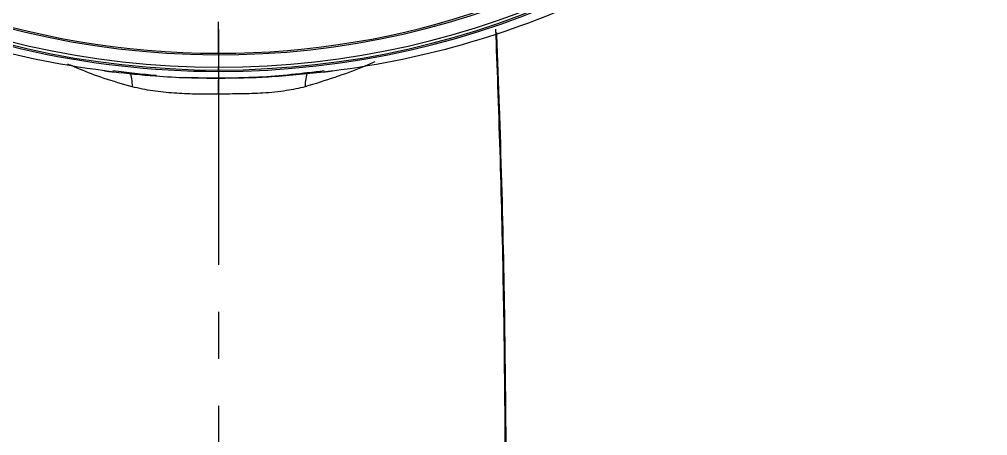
# Model space of a CAD drawing. Extents: x 0 to 1128, y 0 to 827.
# Drawn here: x 426.5 to 477.9, y 493.2 to 515.3 of the extents above; entities that cross this region are included whole.
import ezdxf

# ---------------------------------------------------------------- set-up
doc = ezdxf.new("R2010")
doc.units = 0
doc.header["$LTSCALE"] = 10
doc.header["$MEASUREMENT"] = 0
doc.linetypes.add('CENTER', pattern=[2, 1.25, -0.25, 0.25, -0.25])
doc.layers.add('1', color=7, linetype='CONTINUOUS')

msp = doc.modelspace()

# ---------------------------------------------------------------- linework, layer by layer
at = {"layer": '1', "color": 7, "linetype": 'Continuous', "lineweight": -3}
for p, q in [((437.081, 513.463), (437.081, 515.139)), ((437.081, 512.576), (437.081, 512.725)), ((437.081, 512.502), (437.081, 512.576)), ((437.081, 512.502), (437.081, 512.141))]:
    msp.add_line(p, q, dxfattribs=at)
for centre, major_axis, start_param, end_param in [((437.081, 545.084), (38.762, 0), 1.570796, 4.712389), ((437.081, 545.06), (38.555, 0), 1.570796, 4.712389), ((437.081, 545.084), (38.762, 0), 4.712389, 7.853982), ((437.081, 545.06), (38.555, 0), 4.712389, 7.853982), ((437.081, 544.455), (-36.953, 0), 0, 1.570796), ((437.081, 544.455), (-36.953, 0), 1.570796, 3.141593), ((437.081, 544.651), (37.281, 0), 3.592657, 5.752256), ((437.081, 545.153), (38.932, 0), 3.633743, 4.712389), ((437.081, 545.153), (38.932, 0), 4.712389, 5.765608)]:
    msp.add_ellipse(centre, major_axis=major_axis, ratio=0.838671, start_param=start_param, end_param=end_param, dxfattribs=at)
at = {"layer": '1', "color": 1, "linetype": 'CENTER', "lineweight": -3}
msp.add_open_spline([(437.081, 594.731), (437.081, 171.71)], degree=1, dxfattribs=at)
at = {"layer": '1', "color": 7, "linetype": 'Continuous', "lineweight": -3}
for points, knots in [([(431.04, 512.535), (425.999, 513.17), (421.141, 514.611), (412.396, 518.844), (408.492, 521.677), (402.205, 528.29), (399.797, 532.118), (396.83, 540.21), (396.254, 544.5), (397.009, 552.952), (398.337, 557.122), (402.73, 564.753), (405.778, 568.231), (413.193, 573.996), (417.54, 576.293), (426.974, 579.4), (431.994, 580.201), (437.081, 580.199)], [0, 0, 0, 0, 0.125, 0.125, 0.25, 0.25, 0.375, 0.375, 0.5, 0.5, 0.625, 0.625, 0.75, 0.75, 0.875, 0.875, 1, 1, 1, 1]), ([(443.123, 512.535), (448.124, 513.167), (452.981, 514.592), (461.741, 518.832), (465.642, 521.647), (471.949, 528.279), (474.354, 532.094), (477.336, 540.2), (477.912, 544.488), (477.157, 552.948), (475.825, 557.116), (471.437, 564.759), (468.382, 568.232), (460.967, 574.002), (456.61, 576.298), (447.195, 579.397), (442.139, 580.199), (437.081, 580.199)], [0, 0, 0, 0, 0.125, 0.125, 0.25, 0.25, 0.375, 0.375, 0.5, 0.5, 0.625, 0.625, 0.75, 0.75, 0.875, 0.875, 1, 1, 1, 1]), ([(452.316, 491.066), (452.299, 493.361), (452.263, 497.962), (452.137, 504.855), (451.96, 510.448), (451.838, 513.747), (451.8, 514.748)], [0, 0, 0, 0, 0.286505, 0.574404, 0.87064, 1, 1, 1, 1]), ([(454.427, 386.542), (454.402, 389.162), (454.334, 394.447), (454.163, 402.211), (453.992, 409.625), (453.847, 416.455), (453.719, 422.693), (453.605, 428.241), (453.507, 433.122), (453.419, 437.358), (453.337, 441.067), (453.258, 444.471), (453.173, 447.999), (453.073, 452.014), (452.953, 456.656), (452.818, 461.857), (452.678, 467.611), (452.55, 473.908), (452.451, 480.588), (452.381, 487.614), (452.334, 494.95), (452.24, 502.698), (452.043, 509.283), (451.896, 513.269), (451.844, 514.57)], [0, 0, 0, 0, 0.059432, 0.119924, 0.176141, 0.228003, 0.27542, 0.318412, 0.354872, 0.387348, 0.41582, 0.440365, 0.465977, 0.49752, 0.533561, 0.574099, 0.619157, 0.668771, 0.722949, 0.778157, 0.837307, 0.900384, 0.967359, 1, 1, 1, 1]), ([(432.485, 511.683), (431.982, 511.827), (430.998, 512.11), (429.889, 512.536), (429.274, 512.803), (429.074, 512.893)], [0, 0, 0, 0, 0.41066, 0.803969, 1, 1, 1, 1]), ([(445.368, 513.01), (445.158, 512.912), (444.035, 512.417), (442.731, 512.011), (441.677, 511.683)], [0, 0, 0, 0, 0.192551, 1, 1, 1, 1]), ([(431.498, 512.479), (432.239, 512.4), (433.545, 512.26), (435.41, 512.159), (436.531, 512.147), (437.081, 512.141)], [0, 0, 0, 0, 0.400345, 0.705379, 1, 1, 1, 1]), ([(437.075, 511.301), (437.074, 511.445), (437.073, 511.736), (437.08, 512.015), (437.087, 512.14), (437.088, 512.151), (437.088, 512.151)], [0, 0, 0, 0, 0.288851, 0.583918, 0.879269, 1, 1, 1, 1]), ([(437.081, 512.141), (437.965, 512.154), (439.835, 512.181), (441.687, 512.376), (442.665, 512.479)], [0, 0, 0, 0, 0.472468, 1, 1, 1, 1]), ([(442.69, 512.529), (441.53, 512.391), (439.669, 512.169), (437.794, 512.147), (437.088, 512.139)], [0, 0, 0, 0, 0.623267, 1, 1, 1, 1]), ([(437.075, 511.299), (436.66, 511.295), (435.861, 511.287), (434.698, 511.338), (433.578, 511.444), (432.851, 511.603), (432.485, 511.683)], [0, 0, 0, 0, 0.259382, 0.499885, 0.748464, 1, 1, 1, 1]), ([(441.677, 511.683), (441.35, 511.609), (440.617, 511.444), (439.476, 511.334), (438.27, 511.302), (437.473, 511.3), (437.075, 511.299)], [0, 0, 0, 0, 0.224702, 0.503646, 0.75267, 1, 1, 1, 1])]:
    msp.add_open_spline(points, degree=3, knots=knots, dxfattribs=at)
for points, degree in [([(431.027, 512.534), (431.489, 512.476)], 1), ([(431.03, 512.534), (431.033, 512.53), (431.036, 512.53), (431.04, 512.535)], 3), ([(431.04, 512.535), (431.205, 512.514), (431.358, 512.496), (431.498, 512.479)], 3), ([(433.779, 512.277), (433.009, 512.346), (432.24, 512.438), (431.472, 512.529)], 3), ([(431.486, 512.477), (431.49, 512.473), (431.494, 512.474), (431.498, 512.479)], 3), ([(432.377, 512.442), (432.449, 512.248), (432.485, 511.983), (432.485, 511.683)], 3), ([(437.088, 512.139), (436.502, 512.146), (435.916, 512.152), (435.33, 512.175)], 3), ([(437.088, 512.139), (437.088, 512.138), (437.078, 512.136), (437.082, 512.137), (437.081, 512.139), (437.081, 512.141)], 3), ([(441.791, 512.456), (441.715, 512.261), (441.677, 511.991), (441.677, 511.683)], 3), ([(442.665, 512.479), (442.805, 512.496), (442.958, 512.514), (443.123, 512.535)], 3), ([(442.665, 512.479), (442.669, 512.474), (442.673, 512.473), (442.676, 512.477)], 3), ([(442.674, 512.476), (443.135, 512.534)], 1)]:
    msp.add_open_spline(points, degree=degree, dxfattribs=at)

doc.saveas('drawing.dxf')
